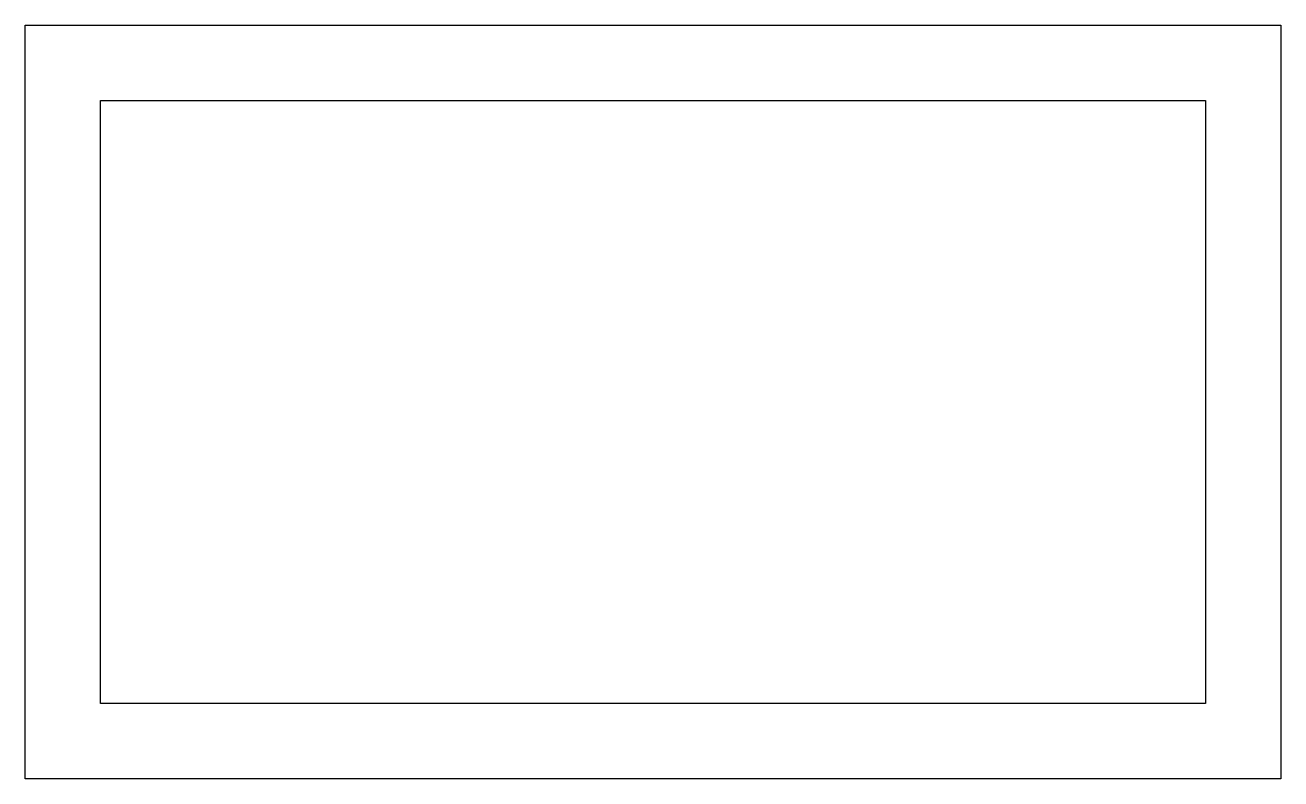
# Model space of a CAD drawing. Extents: x 1171.9 to 1191.9, y 58.8 to 70.8.
import ezdxf

# ---------------------------------------------------------------- set-up
doc = ezdxf.new("R2010")
doc.units = 0
doc.header["$LTSCALE"] = 15
doc.layers.add('CIZGI', color=7, linetype='CONTINUOUS')

msp = doc.modelspace()

# ---------------------------------------------------------------- linework, layer by layer
at = {"layer": 'CIZGI', "ltscale": 0.05}
for points in [[(1191.933, 58.787), (1171.933, 58.787), (1171.933, 70.787), (1191.933, 70.787)], [(1190.733, 59.987), (1173.133, 59.987), (1173.133, 69.587), (1190.733, 69.587)]]:
    msp.add_lwpolyline(points, close=True, dxfattribs=at)

doc.saveas('drawing.dxf')
